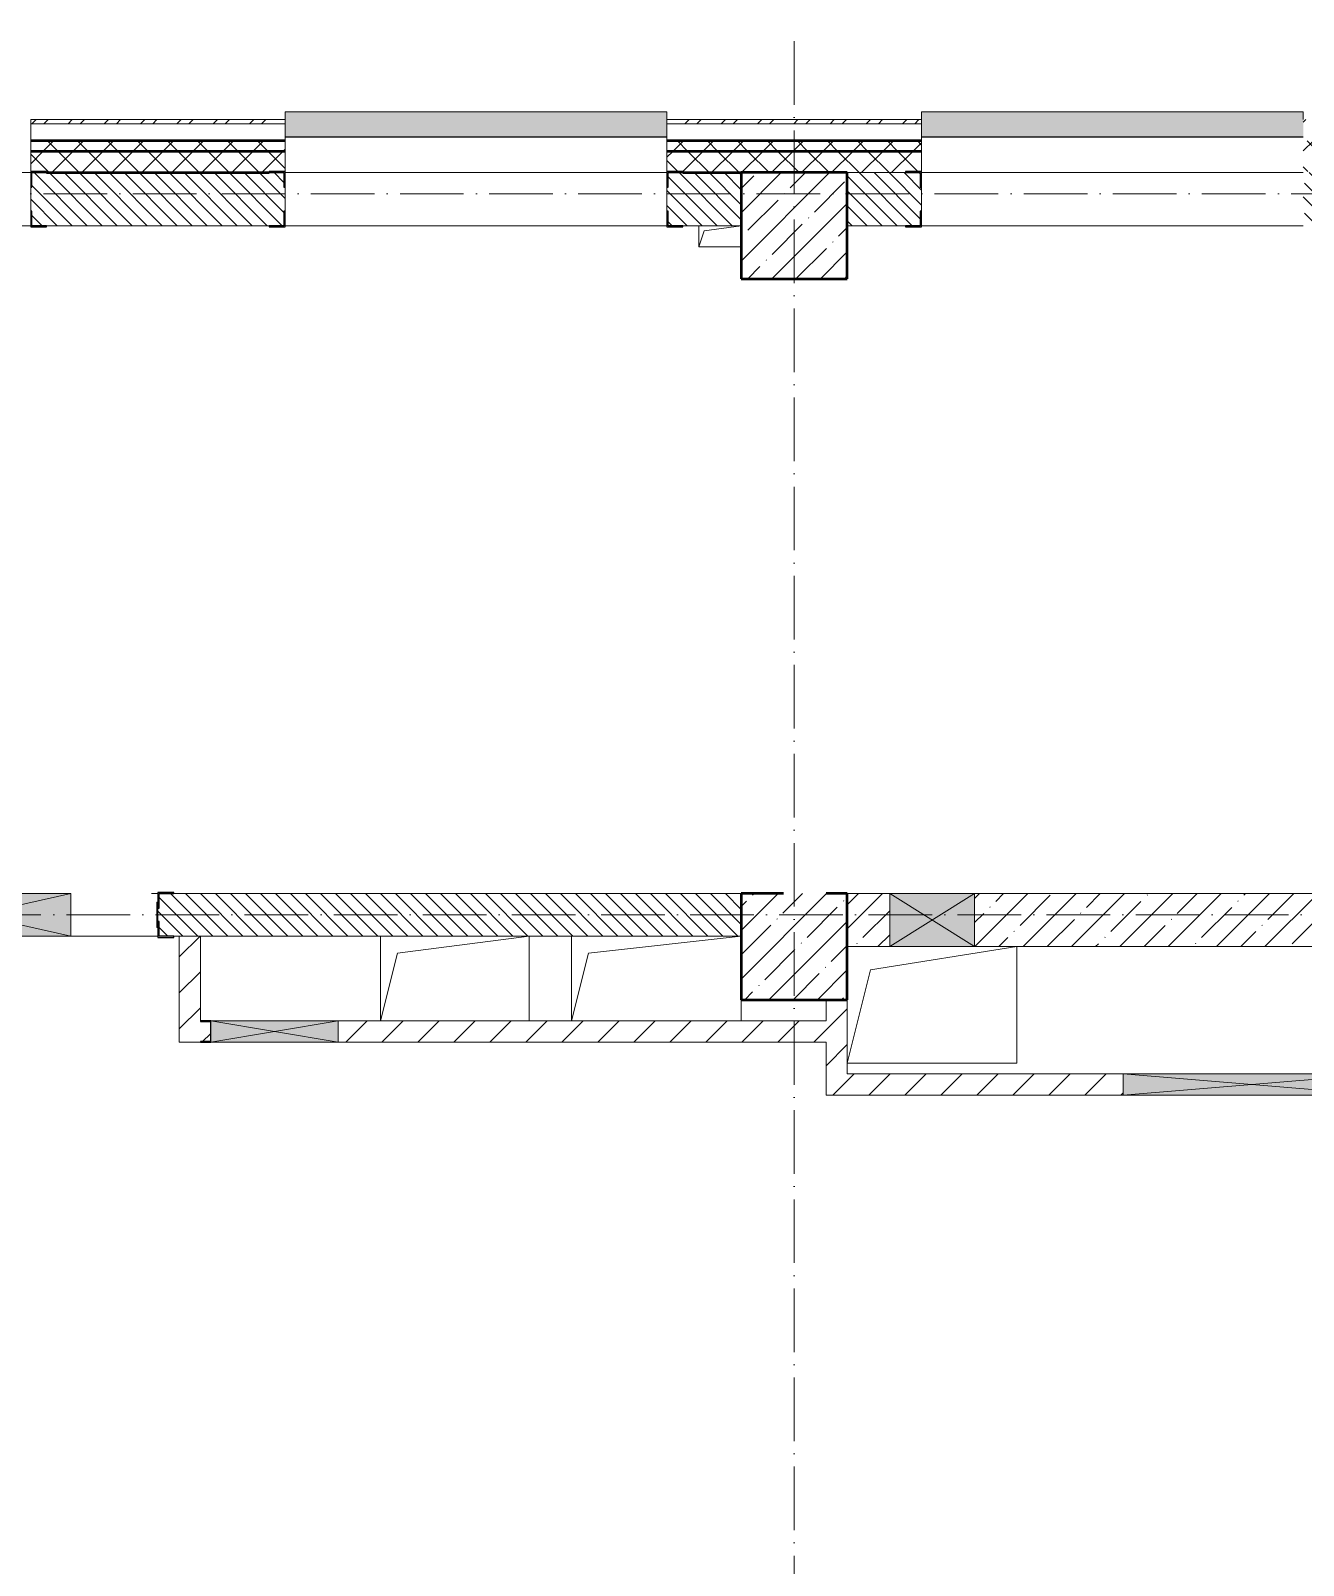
# Model space of a CAD drawing. Header units: millimetres. Extents: x -12989 to 629078, y -109036 to 555275.
# Drawn here: x 330771 to 336771, y -83950 to -76713 of the extents above; entities that cross this region are included whole.
import ezdxf

# ---------------------------------------------------------------- set-up
doc = ezdxf.new("R2010")
doc.units = ezdxf.units.MM
doc.linetypes.add('50_200_ШТРИХ_1Т_ш5_п1_п1_', pattern=[700, 500, -100, 0, -100])
for name, color, linetype, lineweight in [('4 -стяжа', 7, 'Continuous', 30), ('A-DETL-GENF-OTLN', 7, 'Continuous', 9), ('A-FLOR-____-OTLN', 7, 'Continuous', 9), ('A-GENM-____-MCUT', 7, 'Continuous', 25), ('A-GENM-____-OTLN', 7, 'Continuous', 9), ('A-GENM-____-OTLN-1', 7, 'Continuous', 25), ('A-GLAZ-____-OTLN', 7, 'Continuous', 9), ('A-WALL-____-MCUT-1', 7, 'Continuous', 9), ('A-WALL-____-MCUT-2', 7, 'Continuous', 50), ('A-WALL-____-MCUT-3', 7, 'Continuous', 9), ('A-WALL-____-OTLN', 7, 'Continuous', 9), ('A-WALL-____-PATT-1', 7, 'Continuous', 9), ('A-WALL-FNSH-MCUT-1', 7, 'Continuous', 9), ('I-WALL-____-OTLN', 7, 'Continuous', 9), ('S-COLS-____-MCUT', 7, 'Continuous', 50), ('S-COLS-____-OTLN', 7, 'Continuous', 9), ('S-GRID-____-OTLN-1', 7, '50_200_ШТРИХ_1Т_ш5_п1_п1_', 9)]:
    doc.layers.add(name, color=color, linetype=linetype, lineweight=lineweight)
doc.layers.add('A-GLAZ-____-OTLN-1', color=7, linetype='Continuous', lineweight=9, true_color=0xc0c0c0)
doc.layers.get('4 -стяжа').off()
pattern_1 = [(45, (283770.71, -86863.46), (-70.71068, 70.71068), []), (135, (283770.71, -86863.46), (-70.71068, -70.71068), [])]
pattern_2 = [(45, (283770.7, -86863.46), (-114.04925, 114.04925), []), (45, (283884.76, -86863.46), (-114.04925, 114.04925), [201.612, -40.322, 3.353, -36.97])]
pattern_3 = [(45, (283770.71, -86863.46), (-84.85281, 84.85281), [])]
pattern_4 = [(135, (283770.707, -86863.456), (-35.35534, -35.35534), [])]

# ---------------------------------------------------------------- blocks, each defined once
blk = doc.blocks.new('BSC_Колонна _Прямоугольная - 500х500-V65-АР1_План отверстий 3 этажа в осях 1-64_А-ГГ')
at = {"layer": 'S-COLS-____-OTLN'}
h = blk.add_hatch(dxfattribs=at)
h.set_pattern_fill('FP_102', color=256, style=0, pattern_type=2)
h.set_pattern_definition([(45, (-50600, -5831.04), (-114.04925, 114.04925), []), (45, (-50485.95, -5831.04), (-114.04925, 114.04925), [201.613, -40.323, 3.353, -36.97])])
h.paths.add_polyline_path([(-250, -250), (250, -250), (250, 250), (-250, 250)], flags=0)
at = {"layer": 'S-COLS-____-MCUT'}
for p, q in [((-50, 250), (-250, 250)), ((-250, 250), (-250, -250)), ((250, 250), (150, 250)), ((250, -250), (250, 250)), ((-250, -250), (250, -250))]:
    blk.add_line(p, q, dxfattribs=at)
blk = doc.blocks.new('Фахверк_СКБ_Уголок - 250_2700-27497298-АР1_План отверстий 3 этажа в осях 1-64_А-ГГ')
at = {"layer": 'A-GENM-____-MCUT'}
for p, q in [((200, 181), (125, 181)), ((125, 181), (125, 106)), ((131, 106), (131, 175)), ((131, 175), (200, 175)), ((200, 175), (200, 181)), ((125, 106), (131, 106)), ((131, -6), (125, -6)), ((125, -6), (125, -81)), ((131, -75), (131, -6)), ((125, -81), (200, -81)), ((200, -75), (131, -75)), ((200, -81), (200, -75))]:
    blk.add_line(p, q, dxfattribs=at)
blk = doc.blocks.new('154_Стойка_СКБ_Уголок - СМ-2480_200-28346303-АР1_План отверстий 3 этажа в осях 1-64_А-ГГ')
at = {"layer": 'A-GENM-____-MCUT'}
for p, q in [((125, 156), (125, 81)), ((200, 156), (125, 156)), ((131, 81), (131, 150)), ((131, 150), (200, 150)), ((200, 150), (200, 156)), ((125, 81), (131, 81)), ((131, 19), (125, 19)), ((125, 19), (125, -56)), ((131, -50), (131, 19)), ((125, -56), (200, -56)), ((200, -50), (131, -50)), ((200, -56), (200, -50))]:
    blk.add_line(p, q, dxfattribs=at)
blk = doc.blocks.new('Стойка_Влож_Полоса боковая - Полоса-28213942-АР1_План отверстий 3 этажа в осях 1-64_А-ГГ')
at = {"layer": 'A-GENM-____-OTLN'}
for p, q in [((-5, 60), (0, 60)), ((-5, -60), (-5, 60)), ((0, 31), (0, -31)), ((0, -60), (-5, -60))]:
    blk.add_line(p, q, dxfattribs=at)
blk = doc.blocks.new('AR_Отверстие прямоугольное _в плите_ - AR_Отверстие прямоугольное _в плите_-V180-АР1_План отверстий 3 этажа в осях 1-64_А-ГГ')
at = {"layer": 'A-GENM-____-OTLN'}
for p, q in [((-100, 50), (-100, -50)), ((-100, -50), (-75, 25)), ((-75, 25), (100, 50)), ((-100, -50), (100, -50))]:
    blk.add_line(p, q, dxfattribs=at)
blk = doc.blocks.new('AR_Отверстие прямоугольное _в плите_ - AR_Отверстие прямоугольное _в плите_-30552808-АР1_План отверстий 3 этажа в осях 1-64_А-ГГ')
at = {"layer": 'A-GENM-____-OTLN'}
for p, q in [((-290, 165), (400, 275)), ((400, -275), (400, 275)), ((-400, -275), (-290, 165)), ((-400, -275), (400, -275))]:
    blk.add_line(p, q, dxfattribs=at)
blk = doc.blocks.new('AR_Отверстие прямоугольное _в плите_ - AR_Отверстие прямоугольное _в плите_-30552525-АР1_План отверстий 3 этажа в осях 1-64_А-ГГ')
at = {"layer": 'A-GENM-____-OTLN'}
for p, q in [((-350, 200), (-350, -200)), ((-270, 120), (350, 200)), ((350, -200), (350, 200)), ((-350, -200), (-270, 120))]:
    blk.add_line(p, q, dxfattribs=at)
blk = doc.blocks.new('AR_Отверстие прямоугольное _в плите_ - AR_Отверстие прямоугольное _в плите_-V195-АР1_План отверстий 3 этажа в осях 1-64_А-ГГ')
at = {"layer": 'A-GENM-____-OTLN'}
for p, q in [((-400, 200), (-400, -200)), ((-320, 120), (400, 200)), ((-400, -200), (-320, 120)), ((400, -200), (400, -100))]:
    blk.add_line(p, q, dxfattribs=at)
blk = doc.blocks.new('AR_Отверстие прямоугольное _в стене__БезПР - AR_Отверстие прямоугольное _в стене__БезПР-30578434-АР1_План отверстий 3 этажа в осях 1-64_А-ГГ')
at = {"layer": 'A-GLAZ-____-OTLN-1'}
blk.add_hatch(color=256, dxfattribs=at).paths.add_polyline_path([(200, 125), (-200, 125), (-200, -125), (200, -125)], flags=0)
at = {"layer": 'A-DETL-GENF-OTLN'}
for p, q in [((-200, -125), (-200, 125)), ((-200, 125), (200, 125)), ((200, 125), (-200, -125)), ((-200, 125), (200, -125)), ((200, 125), (-200, 125)), ((-200, 125), (-200, -125)), ((200, 125), (200, -125)), ((200, -125), (200, 125)), ((200, -125), (-200, -125)), ((-200, -125), (200, -125))]:
    blk.add_line(p, q, dxfattribs=at)
at = {"layer": 'A-GLAZ-____-OTLN'}
blk.add_line((200, 125), (-200, 125), dxfattribs=at)
blk = doc.blocks.new('Отлив_СКБ - Отлив витража_120_НВФ-31885687-АР1_План отверстий 3 этажа в осях 1-64_А-ГГ')
at = {"layer": 'A-GLAZ-____-OTLN-1'}
for points in [[(0, 0), (0, -2), (1800, -2), (1800, 0), (534.2, 0)], [(0, -2), (0, -120), (1800, -120), (1800, -2), (534.2, -2)]]:
    blk.add_hatch(color=256, dxfattribs=at).paths.add_polyline_path(points, flags=0)
at = {"layer": 'A-GLAZ-____-OTLN'}
for p, q in [((0, 0), (1800, 0)), ((1800, -2), (0, -2)), ((0, -120), (0, -83)), ((0, -120), (1800, -120)), ((1800, -83), (1800, -120))]:
    blk.add_line(p, q, dxfattribs=at)
blk = doc.blocks.new('AR_Отверстие прямоугольное _в стене_ - AR_Отверстие прямоугольное _в стене__ОВ-36979025-АР1_План отверстий 3 этажа в осях 1-64_А-ГГ')
at = {"layer": 'A-GLAZ-____-OTLN'}
blk.add_hatch(color=256, dxfattribs=at).paths.add_polyline_path([(300, -50), (300, 50), (-300, 50), (-300, -50)], flags=0)
at = {"layer": 'A-DETL-GENF-OTLN'}
for p, q in [((-300, 50), (300, 50)), ((300, 50), (-300, -50)), ((-300, 50), (300, -50)), ((300, 50), (-300, 50)), ((300, 50), (300, -50)), ((300, -50), (300, 50)), ((300, -50), (-300, -50)), ((-300, -50), (300, -50))]:
    blk.add_line(p, q, dxfattribs=at)
blk = doc.blocks.new('AR_Отверстие прямоугольное _в стене__БезПР - AR_Отверстие прямоугольное _в стене__БезПР-36899640-АР1_План отверстий 3 этажа в осях 1-64_А-ГГ')
at = {"layer": 'A-GLAZ-____-OTLN'}
blk.add_hatch(color=256, dxfattribs=at).paths.add_polyline_path([(-450, 100), (-450, -100), (450, -100), (450, 100)], flags=0)
at = {"layer": 'A-DETL-GENF-OTLN'}
for p, q in [((-450, -100), (-450, 100)), ((-450, 100), (450, 100)), ((450, 100), (-450, -100)), ((-450, 100), (450, -100)), ((450, 100), (-450, 100)), ((-450, 100), (-450, -100)), ((450, 100), (450, -100)), ((450, -100), (450, 100)), ((450, -100), (-450, -100)), ((-450, -100), (450, -100))]:
    blk.add_line(p, q, dxfattribs=at)
at = {"layer": 'A-GLAZ-____-OTLN'}
blk.add_line((450, 100), (-450, 100), dxfattribs=at)
blk = doc.blocks.new('AR_Отверстие прямоугольное _в стене_ - AR_Отверстие прямоугольное _в стене__ОВ-36976812-АР1_План отверстий 3 этажа в осях 1-64_А-ГГ')
at = {"layer": 'A-GLAZ-____-OTLN'}
blk.add_hatch(color=256, dxfattribs=at).paths.add_polyline_path([(600, -50), (600, 50), (-600, 50), (-600, -50), (260.3, -50)], flags=0)
at = {"layer": 'A-DETL-GENF-OTLN'}
for p, q in [((-600, -50), (-600, 50)), ((-600, 50), (600, 50)), ((600, 50), (-600, -50)), ((-600, 50), (600, -50)), ((600, 50), (-600, 50)), ((-600, 50), (-600, -50)), ((600, -50), (-600, -50)), ((-600, -50), (600, -50))]:
    blk.add_line(p, q, dxfattribs=at)
blk = doc.blocks.new('154_Фахверк_СКБ_Швеллер - Тип_100_3960_зеркало-36793856-АР1_План отверстий 3 этажа в осях 1-64_А-ГГ')
at = {"layer": 'A-GENM-____-MCUT'}
for p, q in [((175, 50), (125, 50)), ((125, 50), (125, -50)), ((128, 47), (175, 47)), ((128, -47), (128, 47)), ((175, 47), (175, 50)), ((125, -50), (175, -50)), ((175, -47), (128, -47)), ((175, -50), (175, -47))]:
    blk.add_line(p, q, dxfattribs=at)
blk = doc.blocks.new('3эт')
at = {"layer": 'S-GRID-____-OTLN-1', "color": 251, "ltscale": 0.6, "true_color": 0x636466}
for p, q in [((334370.7, -91346.1), (334370.7, -76712.9)), ((387845.1, -77482.4), (279340.9, -77482.4)), ((374089.5, -80882.4), (279101.9, -80882.4))]:
    blk.add_line(p, q, dxfattribs=at)

msp = doc.modelspace()

# ---------------------------------------------------------------- hatches: boundary and pattern name
at = {"layer": 'A-WALL-____-PATT-1'}
h = msp.add_hatch(dxfattribs=at)
h.set_pattern_fill('FP_3', color=256, style=0, pattern_type=2)
h.set_pattern_definition([(45, (283770.71, -86863.46), (-85.53659, 85.53659), []), (45, (283827.73, -86863.46), (-85.53659, 85.53659), [])])
h.paths.add_polyline_path([(355635.7074, -77152.4142), (355635.7074, -77132.4142), (351770.7074, -77132.4142), (351770.7074, -77152.4142), (354455.602, -77152.4142)], flags=0)
h.paths.add_polyline_path([(343850.8163, -77152.4142), (343970.7074, -77152.4142), (343970.7074, -77132.4142), (342770.7074, -77132.4142), (342770.7074, -77152.4142)], flags=0)
h.paths.add_polyline_path([(340315.8877, -77152.4142), (340970.7074, -77152.4142), (340970.7074, -77132.4142), (339770.7074, -77132.4142), (339770.7074, -77152.4142)], flags=0)
h.paths.add_polyline_path([(337970.7074, -77152.4142), (337970.7074, -77132.4142), (336770.7074, -77132.4142), (336770.7074, -77152.4142), (336780.9592, -77152.4142)], flags=0)
h.paths.add_polyline_path([(334970.7074, -77152.4142), (334970.7074, -77132.4142), (333770.7074, -77132.4142), (333770.7074, -77152.4142)], flags=0)
h.paths.add_polyline_path([(330770.7074, -77152.4142), (331970.7074, -77152.4142), (331970.7074, -77132.4142), (330770.7074, -77132.4142)], flags=0)
h.paths.add_polyline_path([(328970.7074, -77152.4142), (328970.7074, -77132.4142), (327770.7074, -77132.4142), (327770.7074, -77152.4142), (327943.6377, -77152.4142)], flags=0)
h.paths.add_polyline_path([(324770.7074, -77152.4142), (325970.7074, -77152.4142), (325970.7074, -77132.4142), (324770.7074, -77132.4142)], flags=0)
h.paths.add_polyline_path([(322970.7074, -77152.4142), (322970.7074, -77132.4142), (322105.7074, -77132.4142), (322105.7074, -77152.4142), (322641.2449, -77152.4142)], flags=0)
h = msp.add_hatch(dxfattribs=at)
h.set_pattern_fill('FP_1', color=256, style=0, pattern_type=2)
h.set_pattern_definition(pattern_1)
h.paths.add_polyline_path([(358120.7074, -77282.4142), (358120.7074, -77232.4142), (351770.7074, -77232.4142), (351770.7074, -77282.4142), (357990.5306, -77282.4142)], flags=0)
h.paths.add_polyline_path([(343850.8163, -77282.4142), (343970.7074, -77282.4142), (343970.7074, -77232.4142), (342770.7074, -77232.4142), (342770.7074, -77282.4142)], flags=0)
h.paths.add_polyline_path([(340970.7074, -77282.4142), (340970.7074, -77232.4142), (339770.7074, -77232.4142), (339770.7074, -77282.4142), (340315.8877, -77282.4142)], flags=0)
h.paths.add_polyline_path([(337970.7074, -77282.4142), (337970.7074, -77232.4142), (336770.7074, -77232.4142), (336770.7074, -77282.4142), (336780.9592, -77282.4142)], flags=0)
h.paths.add_polyline_path([(334970.7074, -77282.4142), (334970.7074, -77232.4142), (333770.7074, -77232.4142), (333770.7074, -77282.4142)], flags=0)
h.paths.add_polyline_path([(330770.7074, -77282.4142), (331970.7074, -77282.4142), (331970.7074, -77232.4142), (330770.7074, -77232.4142)], flags=0)
h.paths.add_polyline_path([(328970.7074, -77282.4142), (328970.7074, -77232.4142), (327770.7074, -77232.4142), (327770.7074, -77282.4142), (327943.6377, -77282.4142)], flags=0)
h.paths.add_polyline_path([(325970.7074, -77282.4142), (325970.7074, -77232.4142), (324770.7074, -77232.4142), (324770.7074, -77282.4142)], flags=0)
h.paths.add_polyline_path([(322641.2449, -77282.4142), (322970.7074, -77282.4142), (322970.7074, -77232.4142), (321570.7074, -77232.4142), (321570.7074, -77282.4142)], flags=0)
h.paths.add_polyline_path([(318570.7074, -77282.4142), (319770.7074, -77282.4142), (319770.7074, -77232.4142), (318570.7074, -77232.4142)], flags=0)
h.paths.add_polyline_path([(316770.7074, -77282.4142), (316770.7074, -77232.4142), (315570.7074, -77232.4142), (315571.3877, -77282.4142)], flags=0)
h.paths.add_polyline_path([(313770.7074, -77282.4142), (313770.7074, -77232.4142), (312570.7074, -77232.4142), (312570.7074, -77282.4142)], flags=0)
h.paths.add_polyline_path([(310770.7074, -77282.4142), (310770.7074, -77232.4142), (307600.7074, -77232.4142), (307600.7074, -77282.4142), (308501.5306, -77282.4142)], flags=0)
h = msp.add_hatch(dxfattribs=at)
h.set_pattern_fill('FP_1', color=256, style=0, pattern_type=2)
h.set_pattern_definition(pattern_1)
h.paths.add_polyline_path([(358120.7074, -77382.4142), (358120.7074, -77282.4142), (351770.7074, -77282.4142), (351770.7074, -77376.4142), (351845.7074, -77376.4142), (351845.7074, -77382.4142), (357990.5306, -77382.4142)], flags=0)
h.paths.add_polyline_path([(343850.8163, -77382.4142), (343895.7074, -77382.4142), (343895.7074, -77376.4142), (343970.7074, -77376.4142), (343970.7074, -77282.4142), (342770.7074, -77282.4142), (342770.7074, -77376.4142), (342845.7074, -77376.4142), (342845.7074, -77382.4142), (343620.7074, -77382.4142)], flags=0)
h.paths.add_polyline_path([(340895.7074, -77382.4142), (340895.7074, -77376.4142), (340970.7074, -77376.4142), (340970.7074, -77282.4142), (339770.7074, -77282.4142), (339770.7074, -77376.4142), (339845.7074, -77376.4142), (339845.7074, -77382.4142), (340315.8877, -77382.4142)], flags=0)
h.paths.add_polyline_path([(337895.7074, -77382.4142), (337895.7074, -77376.4142), (337970.7074, -77376.4142), (337970.7074, -77282.4142), (336770.7074, -77282.4142), (336770.7074, -77376.4142), (336845.7074, -77376.4142), (336845.7074, -77382.4142), (337620.7074, -77382.4142)], flags=0)
h.paths.add_polyline_path([(334895.7074, -77382.4142), (334895.7074, -77376.4142), (334970.7074, -77376.4142), (334970.7074, -77282.4142), (333770.7074, -77282.4142), (333770.7074, -77376.4142), (333845.7074, -77376.4142), (333845.7074, -77382.4142), (334120.7074, -77382.4142)], flags=0)
h.paths.add_polyline_path([(331895.7074, -77382.4142), (331895.7074, -77376.4142), (331970.7074, -77376.4142), (331970.7074, -77282.4142), (330770.7074, -77282.4142), (330770.7074, -77376.4142), (330845.7074, -77376.4142), (330845.7074, -77382.4142), (331478.5663, -77382.4142)], flags=0)
h.paths.add_polyline_path([(327845.7074, -77382.4142), (328895.7074, -77382.4142), (328895.7074, -77376.4142), (328970.7074, -77376.4142), (328970.7074, -77282.4142), (327770.7074, -77282.4142), (327770.7074, -77376.4142), (327845.7074, -77376.4142)], flags=0)
h.paths.add_polyline_path([(325120.7074, -77382.4142), (325895.7074, -77382.4142), (325895.7074, -77376.4142), (325970.7074, -77376.4142), (325970.7074, -77282.4142), (324770.7074, -77282.4142), (324770.7074, -77376.4142), (324845.7074, -77376.4142), (324845.7074, -77382.4142)], flags=0)
h.paths.add_polyline_path([(322641.2449, -77382.4142), (322895.7074, -77382.4142), (322895.7074, -77376.4142), (322970.7074, -77376.4142), (322970.7074, -77282.4142), (321570.7074, -77282.4142), (321570.7074, -77382.4142), (322620.7074, -77382.4142)], flags=0)
h.paths.add_polyline_path([(319106.3163, -77382.4142), (319695.7074, -77382.4142), (319695.7074, -77376.4142), (319770.7074, -77376.4142), (319770.7074, -77282.4142), (318570.7074, -77282.4142), (318570.7074, -77382.4142), (319070.7074, -77382.4142)], flags=0)
h.paths.add_polyline_path([(316695.7074, -77382.4142), (316695.7074, -77376.4142), (316770.7074, -77376.4142), (316770.7074, -77282.4142), (315570.7074, -77282.4142), (315571.3877, -77376.4142), (315645.7074, -77376.4142), (315645.7074, -77382.4142)], flags=0)
h.paths.add_polyline_path([(313695.7074, -77382.4142), (313695.7074, -77376.4142), (313770.7074, -77376.4142), (313770.7074, -77282.4142), (312570.7074, -77282.4142), (312570.7074, -77382.4142), (313070.7074, -77382.4142)], flags=0)
h.paths.add_polyline_path([(310695.7074, -77382.4142), (310695.7074, -77376.4142), (310770.7074, -77376.4142), (310770.7074, -77282.4142), (307600.7074, -77282.4142), (307600.7074, -77382.4142), (310070.7074, -77382.4142)], flags=0)
h = msp.add_hatch(dxfattribs=at)
h.set_pattern_fill('FP_6', color=256, style=0, pattern_type=2)
h.set_pattern_definition(pattern_4)
h.paths.add_polyline_path([(334120.7074, -77632.4142), (334120.7074, -77382.4142), (333776.7074, -77382.4142), (333776.7074, -77451.4142), (333770.7074, -77451.4142), (333770.7074, -77563.4142), (333776.7074, -77563.4142), (333776.7074, -77632.4142), (333845.7074, -77632.4142)], flags=0)
h.paths.add_polyline_path([(330776.7074, -77632.4142), (331964.7074, -77632.4142), (331964.7074, -77563.4142), (331970.7074, -77563.4142), (331970.7074, -77451.4142), (331964.7074, -77451.4142), (331964.7074, -77382.4142), (330776.7074, -77382.4142), (330776.7074, -77451.4142), (330770.7074, -77451.4142), (330770.7074, -77563.4142), (330776.7074, -77563.4142), (330776.7074, -77631.1642)], flags=0)
h.paths.add_polyline_path([(328620.7074, -77632.4142), (328964.7074, -77632.4142), (328964.7074, -77563.4142), (328970.7074, -77563.4142), (328970.7074, -77451.4142), (328964.7074, -77451.4142), (328964.7074, -77382.4142), (328620.7074, -77382.4142), (328620.7074, -77529.0991)], flags=0)
h = msp.add_hatch(dxfattribs=at)
h.set_pattern_fill('FP_6', color=256, style=0, pattern_type=2)
h.set_pattern_definition(pattern_4)
h.paths.add_polyline_path([(336776.7074, -77632.4142), (337120.7074, -77632.4142), (337120.7074, -77382.4142), (336776.7074, -77382.4142), (336776.7074, -77451.4142), (336770.7074, -77451.4142), (336770.7074, -77563.4142), (336776.7074, -77563.4142)], flags=0)
h.paths.add_polyline_path([(334620.7074, -77632.4142), (334964.7074, -77632.4142), (334964.7074, -77563.4142), (334970.7074, -77563.4142), (334970.7074, -77451.4142), (334964.7074, -77451.4142), (334964.7074, -77382.4142), (334620.7074, -77382.4142), (334620.7074, -77529.0991)], flags=0)
h = msp.add_hatch(dxfattribs=at)
h.set_pattern_fill('FP_6', color=256, style=0, pattern_type=2)
h.set_pattern_definition(pattern_4)
h.paths.add_polyline_path([(334120.7074, -80982.4142), (334120.7074, -80782.4142), (331376.7074, -80782.4142), (331376.7074, -80851.4142), (331370.7074, -80851.4142), (331370.7074, -80913.4142), (331376.7074, -80913.4142), (331376.7074, -80982.4142), (333246.0306, -80982.4142)], flags=0)
h.paths.add_polyline_path([(329564.7074, -80982.4142), (329564.7074, -80913.4142), (329570.7074, -80913.4142), (329570.7074, -80851.4142), (329564.7074, -80851.4142), (329564.7074, -80782.4142), (329326.7074, -80782.4142), (329326.7074, -80851.4142), (329320.7074, -80851.4142), (329320.7074, -80913.4142), (329326.7074, -80913.4142), (329326.7074, -80982.4142), (329495.7074, -80982.4142)], flags=0)
h.paths.add_polyline_path([(328620.7074, -80982.4142), (328920.7074, -80982.4142), (328920.7074, -80782.4142), (328620.7074, -80782.4142)], flags=0)
h = msp.add_hatch(dxfattribs=at)
h.set_pattern_fill('FP_38', color=256, style=0, pattern_type=2)
h.set_pattern_definition(pattern_2)
h.paths.add_polyline_path([(337120.7074, -81032.4142), (337120.7074, -80782.4142), (335220.7074, -80782.4142), (335220.7074, -81032.4142), (336780.9592, -81032.4142)], flags=0)
h.paths.add_polyline_path([(334620.7074, -81032.4142), (334820.7074, -81032.4142), (334820.7074, -80782.4142), (334620.7074, -80782.4142)], flags=0)
h = msp.add_hatch(dxfattribs=at)
h.set_pattern_fill('FP_4', color=256, style=0, pattern_type=2)
h.set_pattern_definition(pattern_3)
h.paths.add_polyline_path([(331570.7074, -81482.4142), (331570.7074, -80982.4142), (331470.7074, -80982.4142), (331470.7074, -81482.4142)], flags=0)
h = msp.add_hatch(dxfattribs=at)
h.set_pattern_fill('FP_4', color=256, style=0, pattern_type=2)
h.set_pattern_definition(pattern_3)
h.paths.add_polyline_path([(334520.7074, -81632.4142), (334620.7074, -81632.4142), (334620.7074, -81282.4142), (334520.7074, -81282.4142), (334520.7074, -81482.4142)], flags=0)
h = msp.add_hatch(dxfattribs=at)
h.set_pattern_fill('FP_4', color=256, style=0, pattern_type=2)
h.set_pattern_definition(pattern_3)
h.paths.add_polyline_path([(334520.7074, -81482.4142), (334520.7074, -81382.4142), (332220.7074, -81382.4142), (332220.7074, -81482.4142), (333246.0306, -81482.4142)], flags=0)
h.paths.add_polyline_path([(331570.7074, -81479.4142), (331617.7074, -81479.4142), (331617.7074, -81385.4142), (331570.7074, -81385.4142), (331570.7074, -81432.4142)], flags=0)
h = msp.add_hatch(dxfattribs=at)
h.set_pattern_fill('FP_4', color=256, style=0, pattern_type=2)
h.set_pattern_definition(pattern_3)
h.paths.add_polyline_path([(337270.7074, -81732.4142), (337270.7074, -81632.4142), (337170.7074, -81632.4142), (337170.7074, -81635.4142), (337123.7074, -81635.4142), (337123.7074, -81729.4142), (337170.7074, -81729.4142), (337170.7074, -81732.4142)], flags=0)
h.paths.add_polyline_path([(335920.7074, -81732.4142), (335920.7074, -81632.4142), (334520.7074, -81632.4142), (334520.7074, -81732.4142)], flags=0)
at = {"layer": 'S-COLS-____-OTLN'}
h = msp.add_hatch(dxfattribs=at)
h.set_pattern_fill('FP_38', color=256, style=0, pattern_type=2)
h.set_pattern_definition(pattern_2)
h.paths.add_polyline_path([(334120.7074, -77882.4142), (334620.7074, -77882.4142), (334620.7074, -77382.4142), (334120.7074, -77382.4142), (334120.7074, -77529.0991)], flags=0)

# ---------------------------------------------------------------- linework, layer by layer
at = {"layer": 'A-FLOR-____-OTLN'}
for p, q in [((332420.7074, -81382.4142), (332420.7074, -80982.4142)), ((333120.7074, -80982.4142), (333120.7074, -81382.4142)), ((333320.7074, -81382.4142), (333320.7074, -80982.4142)), ((335420.7074, -81032.4142), (335420.7074, -81582.4142)), ((334120.7074, -81282.4142), (334120.7074, -81382.4142)), ((335420.7074, -81582.4142), (334620.7074, -81582.4142))]:
    msp.add_line(p, q, dxfattribs=at)
at = {"layer": 'A-WALL-____-MCUT-1'}
for p, q in [((334820.7074, -80782.4142), (334620.7074, -80782.4142)), ((337120.7074, -80782.4142), (335220.7074, -80782.4142)), ((334620.7074, -81032.4142), (334820.7074, -81032.4142)), ((335220.7074, -81032.4142), (337120.7074, -81032.4142))]:
    msp.add_line(p, q, dxfattribs=at)
at = {"layer": 'A-WALL-____-MCUT-2'}
for p, q in [((331970.7074, -77232.4142), (330770.7074, -77232.4142)), ((331970.7074, -77282.4142), (330770.7074, -77282.4142)), ((334970.7074, -77232.4142), (333770.7074, -77232.4142)), ((334970.7074, -77282.4142), (333770.7074, -77282.4142)), ((330845.7074, -77382.4142), (331895.7074, -77382.4142)), ((333845.7074, -77382.4142), (334120.7074, -77382.4142))]:
    msp.add_line(p, q, dxfattribs=at)
at = {"layer": 'A-WALL-____-MCUT-3'}
for p, q in [((331970.7074, -77152.4142), (330770.7074, -77152.4142)), ((330770.7074, -77152.4142), (330770.7074, -77376.4142)), ((331970.7074, -77376.4142), (331970.7074, -77152.4142)), ((334970.7074, -77152.4142), (333770.7074, -77152.4142)), ((333770.7074, -77152.4142), (333770.7074, -77376.4142)), ((334970.7074, -77376.4142), (334970.7074, -77152.4142)), ((334895.7074, -77382.4142), (334120.7074, -77382.4142)), ((334120.7074, -77632.4142), (334120.7074, -77382.4142)), ((334620.7074, -77382.4142), (334620.7074, -77632.4142)), ((330770.7074, -77451.4142), (330770.7074, -77563.4142)), ((331970.7074, -77563.4142), (331970.7074, -77451.4142)), ((333770.7074, -77451.4142), (333770.7074, -77563.4142)), ((334970.7074, -77563.4142), (334970.7074, -77451.4142)), ((330845.7074, -77632.4142), (331895.7074, -77632.4142)), ((333845.7074, -77632.4142), (334120.7074, -77632.4142)), ((334620.7074, -77632.4142), (334895.7074, -77632.4142)), ((334120.7074, -80782.4142), (331445.7074, -80782.4142)), ((331445.7074, -80982.4142), (334120.7074, -80982.4142))]:
    msp.add_line(p, q, dxfattribs=at)
at = {"layer": 'A-WALL-____-OTLN'}
for p, q in [((330770.7074, -77382.4142), (328970.7074, -77382.4142)), ((333770.7074, -77382.4142), (331970.7074, -77382.4142)), ((336770.7074, -77382.4142), (334970.7074, -77382.4142)), ((330770.7074, -77632.4142), (328970.7074, -77632.4142)), ((333770.7074, -77632.4142), (331970.7074, -77632.4142)), ((336770.7074, -77632.4142), (334970.7074, -77632.4142))]:
    msp.add_line(p, q, dxfattribs=at)
at = {"layer": 'A-WALL-FNSH-MCUT-1'}
for p, q in [((331970.7074, -77132.4142), (330770.7074, -77132.4142)), ((330770.7074, -77132.4142), (330770.7074, -77152.4142)), ((331970.7074, -77152.4142), (331970.7074, -77132.4142)), ((334970.7074, -77132.4142), (333770.7074, -77132.4142)), ((333770.7074, -77132.4142), (333770.7074, -77152.4142)), ((334970.7074, -77152.4142), (334970.7074, -77132.4142)), ((331470.7074, -80982.4142), (331470.7074, -81482.4142)), ((331570.7074, -81382.4142), (331570.7074, -80982.4142)), ((334520.7074, -81282.4142), (334520.7074, -81382.4142)), ((334620.7074, -81632.4142), (334620.7074, -81282.4142)), ((334520.7074, -81382.4142), (332220.7074, -81382.4142)), ((331470.7074, -81482.4142), (331570.7074, -81482.4142)), ((332220.7074, -81482.4142), (334520.7074, -81482.4142)), ((334520.7074, -81482.4142), (334520.7074, -81732.4142)), ((335920.7074, -81632.4142), (334620.7074, -81632.4142)), ((334520.7074, -81732.4142), (335920.7074, -81732.4142))]:
    msp.add_line(p, q, dxfattribs=at)
at = {"layer": 'I-WALL-____-OTLN'}
for p, q in [((331340.7074, -80782.4142), (331370.7074, -80782.4142)), ((331370.7074, -80982.4142), (330960.7074, -80982.4142))]:
    msp.add_line(p, q, dxfattribs=at)
at = {"layer": 'S-COLS-____-MCUT'}
for p, q in [((334620.7074, -77382.4142), (334120.7074, -77382.4142)), ((334120.7074, -77382.4142), (334120.7074, -77882.4142)), ((334620.7074, -77882.4142), (334620.7074, -77382.4142)), ((334120.7074, -77882.4142), (334620.7074, -77882.4142))]:
    msp.add_line(p, q, dxfattribs=at)

# ---------------------------------------------------------------- block references
at = {"layer": '4 -стяжа'}
msp.add_blockref('3эт', (0, 0), dxfattribs=at)
at = {"layer": 'A-GENM-____-OTLN'}
for name, p in [('AR_Отверстие прямоугольное _в плите_ - AR_Отверстие прямоугольное _в плите_-V180-АР1_План отверстий 3 этажа в осях 1-64_А-ГГ', (334020.7074, -77682.4142)), ('Стойка_Влож_Полоса боковая - Полоса-28213942-АР1_План отверстий 3 этажа в осях 1-64_А-ГГ', (331370.7074, -80882.4142)), ('AR_Отверстие прямоугольное _в плите_ - AR_Отверстие прямоугольное _в плите_-30552525-АР1_План отверстий 3 этажа в осях 1-64_А-ГГ', (332770.7074, -81182.4142)), ('AR_Отверстие прямоугольное _в плите_ - AR_Отверстие прямоугольное _в плите_-V195-АР1_План отверстий 3 этажа в осях 1-64_А-ГГ', (333720.7074, -81182.4142)), ('AR_Отверстие прямоугольное _в плите_ - AR_Отверстие прямоугольное _в плите_-30552808-АР1_План отверстий 3 этажа в осях 1-64_А-ГГ', (335020.7074, -81307.4142))]:
    msp.add_blockref(name, p, dxfattribs=at)
at = {"layer": 'A-GENM-____-OTLN-1'}
for name, p in [('Фахверк_СКБ_Уголок - 250_2700-27497298-АР1_План отверстий 3 этажа в осях 1-64_А-ГГ', (330645.7074, -77557.4142)), ('Фахверк_СКБ_Уголок - 250_2700-27497298-АР1_План отверстий 3 этажа в осях 1-64_А-ГГ', (333645.7074, -77557.4142)), ('154_Стойка_СКБ_Уголок - СМ-2480_200-28346303-АР1_План отверстий 3 этажа в осях 1-64_А-ГГ', (331245.7074, -80932.4142))]:
    msp.add_blockref(name, p, dxfattribs=at)
at = {"layer": 'A-GENM-____-OTLN-1', "rotation": 180}
for name, p in [('Фахверк_СКБ_Уголок - 250_2700-27497298-АР1_План отверстий 3 этажа в осях 1-64_А-ГГ', (332095.7074, -77457.4142)), ('Фахверк_СКБ_Уголок - 250_2700-27497298-АР1_План отверстий 3 этажа в осях 1-64_А-ГГ', (335095.7074, -77457.4142)), ('154_Фахверк_СКБ_Швеллер - Тип_100_3960_зеркало-36793856-АР1_План отверстий 3 этажа в осях 1-64_А-ГГ', (331745.7074, -81432.4142))]:
    msp.add_blockref(name, p, dxfattribs=at)
at = {"layer": 'A-GLAZ-____-OTLN', "rotation": 180}
for name, p in [('Отлив_СКБ - Отлив витража_120_НВФ-31885687-АР1_План отверстий 3 этажа в осях 1-64_А-ГГ', (333770.7074, -77215.4142)), ('Отлив_СКБ - Отлив витража_120_НВФ-31885687-АР1_План отверстий 3 этажа в осях 1-64_А-ГГ', (336770.7074, -77215.4142)), ('AR_Отверстие прямоугольное _в стене__БезПР - AR_Отверстие прямоугольное _в стене__БезПР-36899640-АР1_План отверстий 3 этажа в осях 1-64_А-ГГ', (330510.7074, -80882.4142)), ('AR_Отверстие прямоугольное _в стене__БезПР - AR_Отверстие прямоугольное _в стене__БезПР-30578434-АР1_План отверстий 3 этажа в осях 1-64_А-ГГ', (335020.7074, -80907.4142))]:
    msp.add_blockref(name, p, dxfattribs=at)
at = {"layer": 'A-GLAZ-____-OTLN'}
for name, p in [('AR_Отверстие прямоугольное _в стене_ - AR_Отверстие прямоугольное _в стене__ОВ-36979025-АР1_План отверстий 3 этажа в осях 1-64_А-ГГ', (331920.7074, -81432.4142)), ('AR_Отверстие прямоугольное _в стене_ - AR_Отверстие прямоугольное _в стене__ОВ-36976812-АР1_План отверстий 3 этажа в осях 1-64_А-ГГ', (336520.7074, -81682.4142))]:
    msp.add_blockref(name, p, dxfattribs=at)
at = {"layer": 'S-COLS-____-OTLN'}
msp.add_blockref('BSC_Колонна _Прямоугольная - 500х500-V65-АР1_План отверстий 3 этажа в осях 1-64_А-ГГ', (334370.7074, -81032.4142), dxfattribs=at)

doc.saveas('drawing.dxf')
